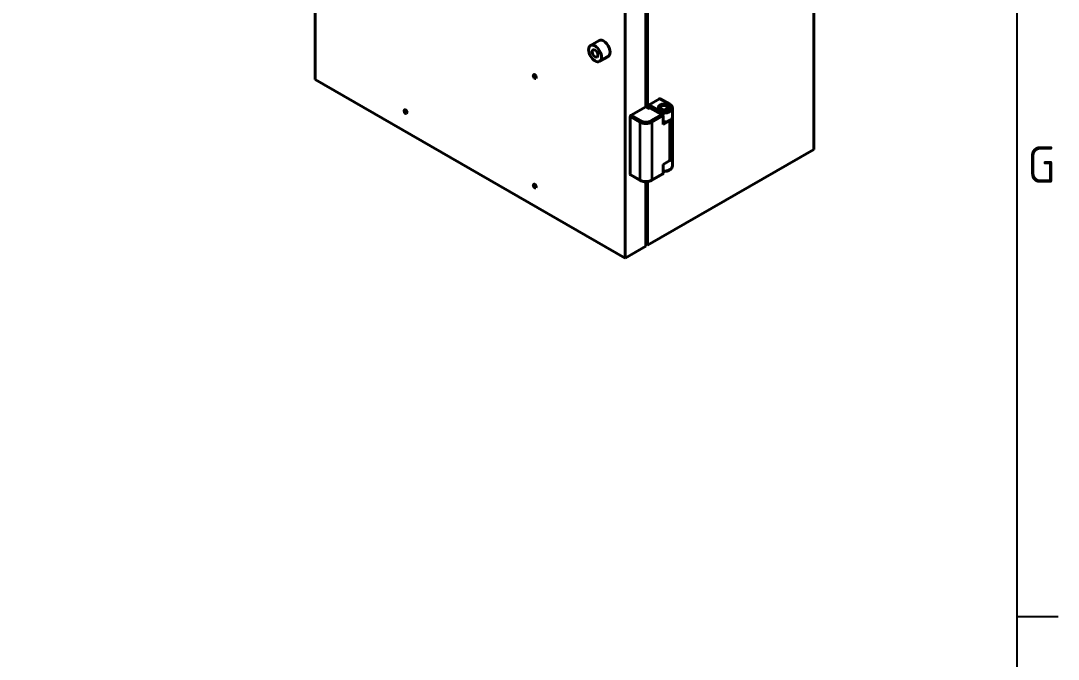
# Model space of a CAD drawing. Header units: millimetres. Extents: x 0 to 2523, y 0 to 1782.
# Drawn here: x 2217.6 to 2473.2, y 1326 to 1483.2 of the extents above; entities that cross this region are included whole.
import ezdxf

# ---------------------------------------------------------------- set-up
doc = ezdxf.new("R2010")
doc.units = ezdxf.units.MM
doc.header["$LTSCALE"] = 3
doc.layers.get('0').update_dxf_attribs({"color": 3, "lineweight": 25})
for name, color, linetype, lineweight in [('가시적인 것(ISO)', 3, 'Continuous', 40), ('가시적인 좁은 것(ISO)', 3, 'Continuous', 35), ('경계(ISO)', 7, 'Continuous', 25)]:
    doc.layers.add(name, color=color, linetype=linetype, lineweight=lineweight)
doc.styles.add('문자 텍스트_M2B', font='isocp.shx')

# ---------------------------------------------------------------- blocks, each defined once
blk = doc.blocks.new('경계 Default Border')
at = {"layer": '경계(ISO)'}
blk.add_line((821, 445.5), (824.4, 445.5), dxfattribs=at)
at = {"layer": '경계(ISO)', "flags": 128}
blk.add_lwpolyline([(20, 20), (20, 574), (821, 574), (821, 20), (20, 20)], dxfattribs=at)
at = {"layer": '경계(ISO)', "color": 2, "insert": (821.878, 481.096), "char_height": 3, "attachment_point": 7, "style": '문자 텍스트_M2B'}
blk.add_mtext('G', dxfattribs=at)

msp = doc.modelspace()

# ---------------------------------------------------------------- linework, layer by layer
at = {"layer": '가시적인 것(ISO)'}
for p, q in [((2412.9757, 1451.5309), (2412.9757, 1618.3105)), ((2366.5188, 1424.7782), (2366.5188, 1591.5578)), ((2372.0342, 1461.8026), (2372.0342, 1556.4004)), ((2371.6099, 1462.047), (2371.6099, 1556.3738)), ((2290.1512, 1468.7553), (2290.1512, 1524.9483)), ((2360.0926, 1478.3443), (2357.9713, 1477.1227)), ((2362.3383, 1474.4446), (2360.217, 1473.223)), ((2366.5188, 1424.7782), (2290.1512, 1468.7553)), ((2371.6099, 1462.047), (2368.0037, 1459.9703)), ((2372.4585, 1461.5583), (2371.6099, 1462.047)), ((2372.2463, 1462.1682), (2372.2463, 1461.6805)), ((2375.004, 1464.0015), (2372.4585, 1462.5356)), ((2375.1537, 1464.0162), (2377.4872, 1462.6725)), ((2375.4259, 1462.1672), (2375.2129, 1462.0437)), ((2376.7035, 1462.1672), (2376.9165, 1462.0437)), ((2367.7915, 1459.6028), (2367.7915, 1445.3775)), ((2372.6706, 1461.6805), (2372.4585, 1461.5583)), ((2375.7277, 1460.0209), (2372.8203, 1461.6952)), ((2375.8526, 1457.6398), (2375.8526, 1459.8472)), ((2378.1647, 1459.509), (2378.1647, 1461.6795)), ((2378.1647, 1459.4722), (2378.1647, 1449.6616)), ((2377.5496, 1458.6171), (2375.8526, 1457.6398)), ((2412.9757, 1451.5309), (2372.0342, 1427.9543)), ((2378.1647, 1447.4542), (2378.1647, 1449.6248)), ((2375.8526, 1447.8292), (2377.5496, 1448.8065)), ((2375.8526, 1445.6218), (2375.8526, 1447.8292)), ((2367.854, 1445.2397), (2370.1874, 1443.896)), ((2375.7277, 1445.4481), (2373.0324, 1443.896)), ((2371.6099, 1427.71), (2371.6099, 1443.5523)), ((2372.0342, 1427.9543), (2372.0342, 1443.5789)), ((2371.6099, 1427.71), (2366.5188, 1424.7782)), ((2371.6099, 1428.1986), (2372.0342, 1427.9543))]:
    msp.add_line(p, q, dxfattribs=at)
for centre, major_axis, ratio in [((2359.0941, 1475.1729), (1.1228, -1.9498), 0.57809312), ((2359.0941, 1475.1729), (0.4976, -0.864), 0.57809312), ((2344.2449, 1469.4892), (0.262, -0.455), 0.57809312), ((2376.0647, 1461.9248), (1.35, 0), 0.5758617), ((2376.0647, 1461.8022), (0.9, 0), 0.5758617), ((2312.4251, 1460.8339), (0.262, -0.455), 0.57809312), ((2344.2449, 1442.5101), (0.262, -0.455), 0.57809312)]:
    msp.add_ellipse(centre, major_axis=major_axis, ratio=ratio, dxfattribs=at)
for centre, major_axis, ratio, start_param, end_param in [((2361.2155, 1476.3944), (-1.1228, 1.9498), 0.57809312, 3.14159264, 6.28318531), ((2344.6692, 1469.7335), (0.262, -0.455), 0.57809312, 4.07990888, 5.34486908), ((2372.4585, 1462.2903), (-0.1497, -0.26), 0.57809312, 3.92505711, 5.49585344), ((2376.0647, 1461.8022), (-1.2, 0), 0.5758617, 2.42121291, 7.00356505), ((2376.0647, 1461.5569), (-1.2, 0), 0.5758617, 5.50163969, 6.10477871), ((2375.004, 1463.7562), (0.1497, 0.26), 0.57809312, 0, 0.78346445), ((2376.0647, 1461.5569), (1.2, 0), 0.5758617, 0.1784066, 0.78154562), ((2312.8494, 1461.0782), (0.262, -0.455), 0.57809312, 4.07990888, 5.34486908), ((2368.0037, 1459.725), (-0.1497, -0.26), 0.57809312, 3.92505711, 5.49585344), ((2372.6706, 1461.4352), (0.1497, 0.26), 0.57809312, 0, 0.78346445), ((2375.4283, 1459.8472), (-0.4243, 0), 0.57809312, 3.14159265, 4.71238898), ((2376.0647, 1459.509), (2.1, 0), 0.5758617, 4.61120114, 6.28318531), ((2376.0647, 1459.4722), (2.1, 0), 0.5758617, 5.49778714, 6.2983969), ((2376.0647, 1449.6248), (2.1, 0), 0.5758617, 5.28999313, 6.2983969), ((2376.0647, 1449.6616), (2.1, 0), 0.5758617, 5.49778714, 6.28318531), ((2368.0037, 1445.4997), (-0.1497, -0.26), 0.57809312, 5.49585344, 6.28318531), ((2375.4283, 1445.6218), (-0.4243, 0), 0.57809312, 2.35426078, 3.14159265), ((2344.6692, 1442.7544), (0.262, -0.455), 0.57809312, 4.07990888, 5.34486908)]:
    msp.add_ellipse(centre, major_axis=major_axis, ratio=ratio, start_param=start_param, end_param=end_param, dxfattribs=at)
for points, knots in [([(2377.4872, 1462.6725), (2377.5656, 1462.6273), (2377.6393, 1462.5778), (2377.7753, 1462.47), (2377.8376, 1462.4117), (2377.9487, 1462.2861), (2377.9975, 1462.2188), (2378.0782, 1462.0757), (2378.1102, 1461.9999), (2378.1534, 1461.8426), (2378.1647, 1461.7611), (2378.1647, 1461.6795)], [6.283185307, 6.283185307, 6.283185307, 6.283185307, 6.44026494, 6.44026494, 6.597344573, 6.597344573, 6.754424205, 6.754424205, 6.911503838, 6.911503838, 7.068583471, 7.068583471, 7.068583471, 7.068583471]), ([(2375.8526, 1446.1243), (2375.8583, 1446.1239), (2375.864, 1446.1236), (2376.0922, 1446.1105), (2376.3178, 1446.1197), (2376.7545, 1446.1814), (2376.9656, 1446.2341), (2377.3552, 1446.3815), (2377.5335, 1446.4766), (2377.8339, 1446.7064), (2377.9576, 1446.8409), (2378.1156, 1447.1273), (2378.1592, 1447.2745), (2378.1645, 1447.4341), (2378.1647, 1447.4442), (2378.1647, 1447.4542)], [3.81928862, 3.81928862, 3.81928862, 3.81928862, 3.82800286, 3.82800286, 4.16774807, 4.16774807, 4.50833769, 4.50833769, 4.85259338, 4.85259338, 5.19011331, 5.19011331, 5.47841658, 5.47841658, 5.49778714, 5.49778714, 5.49778714, 5.49778714]), ([(2370.1874, 1443.896), (2370.3443, 1443.8056), (2370.5202, 1443.7326), (2370.8964, 1443.6223), (2371.0966, 1443.585), (2371.5056, 1443.5477), (2371.7143, 1443.5477), (2372.1232, 1443.585), (2372.3235, 1443.6223), (2372.6997, 1443.7326), (2372.8756, 1443.8056), (2373.0324, 1443.896)], [3.14159265, 3.14159265, 3.14159265, 3.14159265, 3.45575192, 3.45575192, 3.76991118, 3.76991118, 4.08407045, 4.08407045, 4.39822972, 4.39822972, 4.71238898, 4.71238898, 4.71238898, 4.71238898])]:
    msp.add_open_spline(points, degree=3, knots=knots, dxfattribs=at)
at = {"layer": '가시적인 좁은 것(ISO)'}
for p, q in [((2374.5798, 1460.8244), (2372.2463, 1462.1682)), ((2372.4585, 1462.5356), (2374.7919, 1461.1919)), ((2377.3375, 1462.6578), (2375.004, 1464.0015)), ((2370.125, 1458.2591), (2367.7915, 1459.6028)), ((2368.0037, 1459.9703), (2370.3371, 1458.6265)), ((2375.4283, 1460.0924), (2372.6706, 1461.6805)), ((2375.4283, 1460.0924), (2372.8827, 1458.6265)), ((2375.8526, 1459.8472), (2373.0949, 1458.2591)), ((2374.5798, 1460.682), (2374.5798, 1460.8244)), ((2370.125, 1458.2591), (2370.125, 1444.0338)), ((2373.0949, 1458.2591), (2373.0949, 1444.0338)), ((2377.5496, 1448.8065), (2377.5496, 1458.6171)), ((2367.7915, 1445.3775), (2370.125, 1444.0338)), ((2373.0949, 1444.0338), (2375.8526, 1445.6218))]:
    msp.add_line(p, q, dxfattribs=at)
for centre, major_axis, ratio, start_param, end_param in [((2377.3375, 1462.4125), (0.1497, 0.26), 0.57809312, 0, 0.78346445), ((2376.0647, 1461.6795), (2.1, 0), 0.5758617, 3.92699082, 6.28318531), ((2374.7919, 1460.9466), (0.1497, 0.26), 0.57809312, 0.78346445, 2.35426078), ((2370.3371, 1458.3813), (-0.1497, -0.26), 0.57809312, 3.92505711, 5.49585344), ((2371.6099, 1459.1142), (-2.1, 0), 0.5758617, 0.78539816, 2.35619449), ((2371.6099, 1459.3595), (-1.8, 0), 0.5758617, 0.78539816, 2.35619449), ((2372.8827, 1458.3813), (0.1497, -0.26), 0.57809312, 0.78733187, 2.3581282), ((2376.0647, 1447.4542), (2.1, 0), 0.5758617, 4.61120114, 6.28318531), ((2370.3371, 1444.1559), (-0.1497, -0.26), 0.57809312, 5.49585344, 6.28318531), ((2371.6099, 1444.8889), (2.1, 0), 0.5758617, 3.92699082, 5.49778714), ((2372.8827, 1444.1559), (0.1497, -0.26), 0.57809312, 0, 0.78733187)]:
    msp.add_ellipse(centre, major_axis=major_axis, ratio=ratio, start_param=start_param, end_param=end_param, dxfattribs=at)
msp.add_open_spline([(2374.7919, 1461.1919), (2374.8649, 1461.1498), (2374.9436, 1461.1117), (2375.0278, 1461.0775), (2375.0334, 1461.0752), (2375.0387, 1461.0731), (2375.0448, 1461.0707), (2375.1289, 1461.0374), (2375.2172, 1461.0084), (2375.3098, 1460.9838), (2375.3231, 1460.9803), (2375.3358, 1460.977), (2375.3498, 1460.9735), (2375.4334, 1460.9527), (2375.5192, 1460.9356), (2375.6072, 1460.9223), (2375.6365, 1460.9179), (2375.6655, 1460.9139), (2375.6959, 1460.9102), (2375.8174, 1460.8956), (2375.9405, 1460.8883), (2376.0647, 1460.8883), (2376.1733, 1460.8882), (2376.281, 1460.8939), (2376.3878, 1460.9051), (2376.4031, 1460.9067), (2376.4187, 1460.9085), (2376.4335, 1460.9102), (2376.5376, 1460.9228), (2376.639, 1460.9405), (2376.7375, 1460.9634), (2376.7516, 1460.9667), (2376.7662, 1460.9702), (2376.7796, 1460.9735), (2376.88, 1460.9985), (2376.9756, 1461.0286), (2377.0665, 1461.0636), (2377.0726, 1461.066), (2377.079, 1461.0685), (2377.0846, 1461.0707), (2377.1753, 1461.1066), (2377.2597, 1461.1471), (2377.3375, 1461.1919), (2377.4104, 1461.2338), (2377.4766, 1461.2791), (2377.536, 1461.3277), (2377.54, 1461.3309), (2377.5437, 1461.334), (2377.5478, 1461.3375), (2377.6057, 1461.3859), (2377.656, 1461.4368), (2377.6988, 1461.4901), (2377.7049, 1461.4977), (2377.7106, 1461.5051), (2377.7166, 1461.5131), (2377.7528, 1461.5613), (2377.7825, 1461.6107), (2377.8056, 1461.6613), (2377.8133, 1461.6782), (2377.8201, 1461.6949), (2377.8265, 1461.7124), (2377.852, 1461.7824), (2377.8647, 1461.8533), (2377.8647, 1461.9248), (2377.8647, 1461.9874), (2377.855, 1462.0494), (2377.8355, 1462.1109), (2377.8327, 1462.1197), (2377.8296, 1462.1286), (2377.8265, 1462.1372), (2377.8047, 1462.1972), (2377.774, 1462.2555), (2377.7342, 1462.3123), (2377.7285, 1462.3204), (2377.7224, 1462.3288), (2377.7166, 1462.3365), (2377.6732, 1462.3943), (2377.621, 1462.4494), (2377.5601, 1462.5017), (2377.5561, 1462.5052), (2377.5517, 1462.5089), (2377.5478, 1462.5122), (2377.4856, 1462.5643), (2377.4155, 1462.6129), (2377.3375, 1462.6578)], degree=3, knots=[0, 0, 0, 0, 0.05859375, 0.05859375, 0.05859375, 0.0625, 0.0625, 0.0625, 0.1171875, 0.1171875, 0.1171875, 0.125, 0.125, 0.125, 0.171875, 0.171875, 0.171875, 0.1875, 0.1875, 0.1875, 0.25, 0.25, 0.25, 0.3046875, 0.3046875, 0.3046875, 0.3125, 0.3125, 0.3125, 0.3671875, 0.3671875, 0.3671875, 0.375, 0.375, 0.375, 0.43359375, 0.43359375, 0.43359375, 0.4375, 0.4375, 0.4375, 0.5, 0.5, 0.5, 0.55859375, 0.55859375, 0.55859375, 0.5625, 0.5625, 0.5625, 0.6171875, 0.6171875, 0.6171875, 0.625, 0.625, 0.625, 0.671875, 0.671875, 0.671875, 0.6875, 0.6875, 0.6875, 0.75, 0.75, 0.75, 0.8046875, 0.8046875, 0.8046875, 0.8125, 0.8125, 0.8125, 0.8671875, 0.8671875, 0.8671875, 0.875, 0.875, 0.875, 0.93359375, 0.93359375, 0.93359375, 0.9375, 0.9375, 0.9375, 1, 1, 1, 1], dxfattribs=at)

# ---------------------------------------------------------------- block references
at = {"xscale": 3, "yscale": 3, "zscale": 3}
msp.add_blockref('경계 Default Border', (0, 0), dxfattribs=at)

doc.saveas('drawing.dxf')
